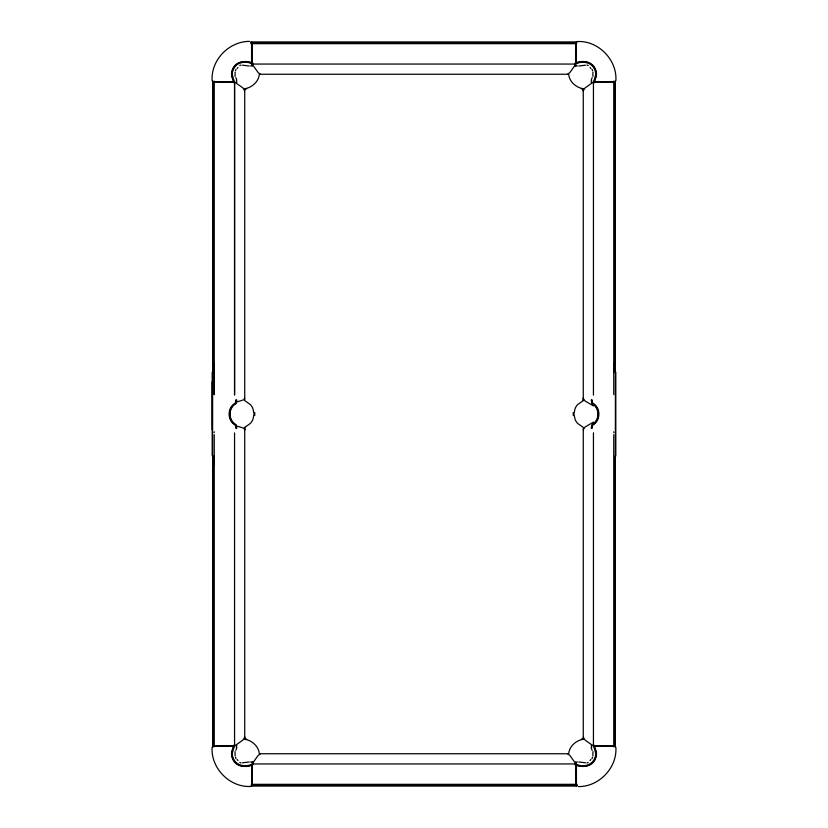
<?xml version="1.0" encoding="UTF-8"?>
<svg xmlns="http://www.w3.org/2000/svg" width="828" height="828" viewBox="0 0 828 828"><rect width="100%" height="100%" fill="white"/><g stroke="black" fill="none" stroke-linecap="round" stroke-linejoin="round"><path stroke-width="1.24" d="M212.196 429.628L212.196 381.739M212.682 746.835L212.682 456.062M213.034 746.835L213.034 456.062M214.255 746.835L214.255 456.062M214.255 363.037L214.255 394.583L214.255 372.921M234.562 395.08L234.562 83.68M583.274 88.7L583.274 400.586L577.623 404.592A14.8 14.8 0 0 0 575.108 408.504L573.918 414L575.108 419.496A14.8 14.8 0 0 0 577.623 423.408L583.274 427.414L583.274 739.3C576.122 740.304 569.26 746.328 568.681 753.749L259.319 753.749C258.74 746.328 251.878 740.304 244.726 739.3L244.726 427.414L250.377 423.408A14.8 14.8 0 0 0 252.892 419.496L254.082 414L252.892 408.504A14.8 14.8 0 0 0 250.377 404.592L244.726 400.586L244.726 88.7C251.878 87.696 258.74 81.672 259.319 74.251L568.681 74.251C569.26 81.672 576.122 87.696 583.274 88.7L583.274 91.111M252.116 778.775L252.116 766.293M575.884 61.707L575.884 49.225M613.745 371.938L613.745 81.165M614.966 371.938L614.966 81.165M615.318 371.938L615.318 81.165M251.971 764.937L251.867 785.855M576.029 63.063L576.133 42.145M591.399 427.641L591.948 424.681C599.948 420.251 599.948 407.976 591.948 403.536L591.42 401.704M233.61 82.738L234.283 81.61L232.285 74.717A11.261 11.261 0 0 1 233.144 70.007C236.115 61.8 245.606 60.837 252.54 63.808L252.85 63.114M594.39 745.262L593.717 746.39L595.715 753.283A11.261 11.261 0 0 1 594.856 757.993C591.885 766.2 582.394 767.163 575.46 764.192L575.149 764.886M254.765 415.428L254.765 412.572M573.235 412.572L573.235 415.428M236.104 399.676L235.235 403.122C227.069 407.697 227.069 420.52 235.235 425.095L236.104 428.552M591.896 428.552L592.765 425.095C600.931 420.52 600.931 407.697 592.765 403.122L591.896 399.676M236.943 400.193L236.27 400.162L235.638 403.36C227.576 407.852 227.576 420.365 235.638 424.857L236.27 428.066L236.943 428.035M591.057 428.035L591.73 428.066L592.362 424.857C600.424 420.365 600.424 407.852 592.362 403.36L591.73 400.162L591.057 400.193M212.144 747.146C210.55 768.167 230.06 787.997 251.143 786.403M615.856 80.854C617.45 59.833 597.94 40.003 576.857 41.597M235.059 751.596L235.111 755.933M592.941 76.404L592.889 72.067M252.85 764.886L252.54 764.192C245.616 767.163 236.115 766.21 233.154 757.982A11.261 11.261 0 0 1 232.285 753.283L234.283 746.39L233.61 745.262M575.149 63.114L575.46 63.808C582.384 60.837 591.885 61.789 594.846 70.018A11.261 11.261 0 0 1 595.715 74.717L593.717 81.61L594.39 82.738M214.183 432.609L214.286 431.823M235.111 72.067L235.059 76.404M592.889 755.933L592.941 751.596M252.54 764.192L252.561 761.76L252.126 763.085M575.46 63.808L575.439 66.24L575.874 64.915M244.726 737.086L243.028 739.994L235.504 745.345M583.274 90.914L584.972 88.006L592.496 82.655M583.274 429.763L584.972 427.072L593.438 422.083L593.438 423.781M244.726 398.237L243.68 399.852L236.984 401.901M236.373 747.643L236.808 745.614L234.262 745.562M591.627 80.357L591.192 82.386L593.738 82.438M236.58 401.704L236.052 403.536C228.052 407.976 228.052 420.251 236.052 424.681L236.601 427.641M250.605 65.971L252.271 65.898L252.126 64.915M575.874 763.085L575.729 762.102L577.395 762.029M236.839 747.746L235.866 750.344M591.161 80.254L592.134 77.656M235.473 70.67L236.021 69.355M591.979 758.645L592.527 757.33M575.222 64.998L569.881 72.553L567.729 74.127M252.778 763.002L258.119 755.446L260.271 753.873M237.129 68.465L237.957 67.492M590.043 760.508L590.871 759.535M233.527 81.993L231.509 74.706A12.089 12.089 0 0 1 232.409 69.749C235.152 61.127 245.73 60.165 252.116 62.835M594.473 746.007L596.491 753.294A12.089 12.089 0 0 1 595.591 758.251C592.848 766.873 582.27 767.835 575.884 765.165M239.789 65.567L241.051 65.05M586.948 762.95L588.211 762.433M578.751 66.012L585.5 65.195M249.249 761.988L242.5 762.805M576.35 63.456C583.16 59.45 592.475 62.307 595.311 69.862A11.613 11.613 0 0 1 596.212 74.706A10.723 10.723 0 0 1 595.084 79.198L594.152 81.506L594.639 82.489M251.65 764.544C244.84 768.55 235.525 765.693 232.689 758.137A11.613 11.613 0 0 1 231.788 753.294A10.723 10.723 0 0 1 232.916 748.802L233.848 746.494L233.361 745.51M244.726 89.3L246.703 88.844M581.297 739.156L583.274 738.7M577.395 65.971L575.729 65.898M250.605 762.029L252.271 762.102M233.361 82.489L233.848 81.506L232.916 79.198A10.723 10.723 0 0 1 231.788 74.706A11.613 11.613 0 0 1 232.689 69.862C235.525 62.307 244.84 59.45 251.65 63.456M594.639 745.51L594.152 746.494L595.084 748.802A10.723 10.723 0 0 1 596.212 753.294A11.613 11.613 0 0 1 595.311 758.137C592.475 765.693 583.16 768.55 576.35 764.544M242.5 65.195L249.249 66.012M585.5 762.805L578.751 761.988M249.673 41.4C229.087 41.11 210.622 60.247 212.144 80.854M578.327 786.6C598.913 786.89 617.377 767.753 615.856 747.146M615.37 81.703L594.39 81.837M212.63 746.297L233.61 746.163M250.77 42.093L576.681 42.093M250.77 42.456L576.681 42.456M250.77 43.677L576.681 43.677M251.577 64.056L575.884 64.056M214.266 81.982L234.562 81.982L234.562 394.583M613.734 81.982L593.438 81.982L593.438 395.173M219.782 81.982L232.213 81.982M595.787 81.982L608.218 81.982M222.09 746.018L230.971 746.018M597.029 746.018L605.91 746.018M214.266 746.018L234.562 746.018L234.562 432.92M613.734 746.018L593.438 746.018L593.438 432.827M252.116 763.944L576.423 763.944M251.319 784.323L577.23 784.323M251.319 785.544L577.23 785.544M251.319 785.907L577.23 785.907M233.61 81.837L212.63 81.703M594.39 746.163L615.37 746.297M234.262 82.438L236.808 82.386L236.373 80.357M593.738 745.562L591.275 745.624L591.627 747.643M581.297 88.844L583.274 89.3M244.726 738.7L246.703 739.156M236.984 426.099L243.68 428.148L244.726 429.763M586.948 65.05L588.211 65.567M239.789 762.433L241.051 762.95M260.271 74.127L258.119 72.553L252.778 64.998M567.729 753.873L569.881 755.446L575.222 763.002M594.473 81.993L596.491 74.706A12.089 12.089 0 0 0 595.591 69.749C592.848 61.127 582.27 60.165 575.884 62.835L575.884 43.677M233.527 746.007L231.509 753.294A12.089 12.089 0 0 0 232.409 758.251C235.152 766.873 245.73 767.835 252.116 765.165L252.116 784.323M235.504 82.655L243.028 88.006L244.726 90.914M592.496 745.345L584.972 739.994L583.274 737.086M252.271 65.898L252.54 63.808M575.729 762.102L575.46 764.192M590.043 67.492L590.871 68.465M237.129 759.535L237.957 760.508M591.979 69.355L592.527 70.67M235.473 757.33L236.021 758.645M592.134 750.344L591.161 747.746M235.866 77.656L236.839 80.254M583.274 398.237L584.972 400.928L593.438 405.917L593.438 404.219M613.714 431.823L613.817 432.609M576.133 785.855L576.029 764.937M251.867 42.145L251.971 63.063M615.804 372.103L615.804 455.897M615.38 371.679L615.318 746.835M614.966 456.062L614.966 746.835M613.745 363.037L613.745 394.583M613.745 434.679L613.745 746.835M583.274 397.937L583.274 400.586M576.423 765.144L576.423 784.313M575.884 766.293L575.884 781.994M575.884 782.802L575.884 784.323M252.116 61.707L252.116 46.006M252.116 43.677L252.116 45.198M251.577 43.687L251.577 62.856M244.726 427.414L244.726 430.063M244.726 736.889L244.726 739.3M214.255 81.165L214.255 372.331M214.255 434.679L214.255 464.963M213.034 81.165L213.034 371.938M212.682 81.165L212.682 371.938M212.62 371.679L212.62 456.321M212.196 372.103L212.196 455.897"/></g></svg>
